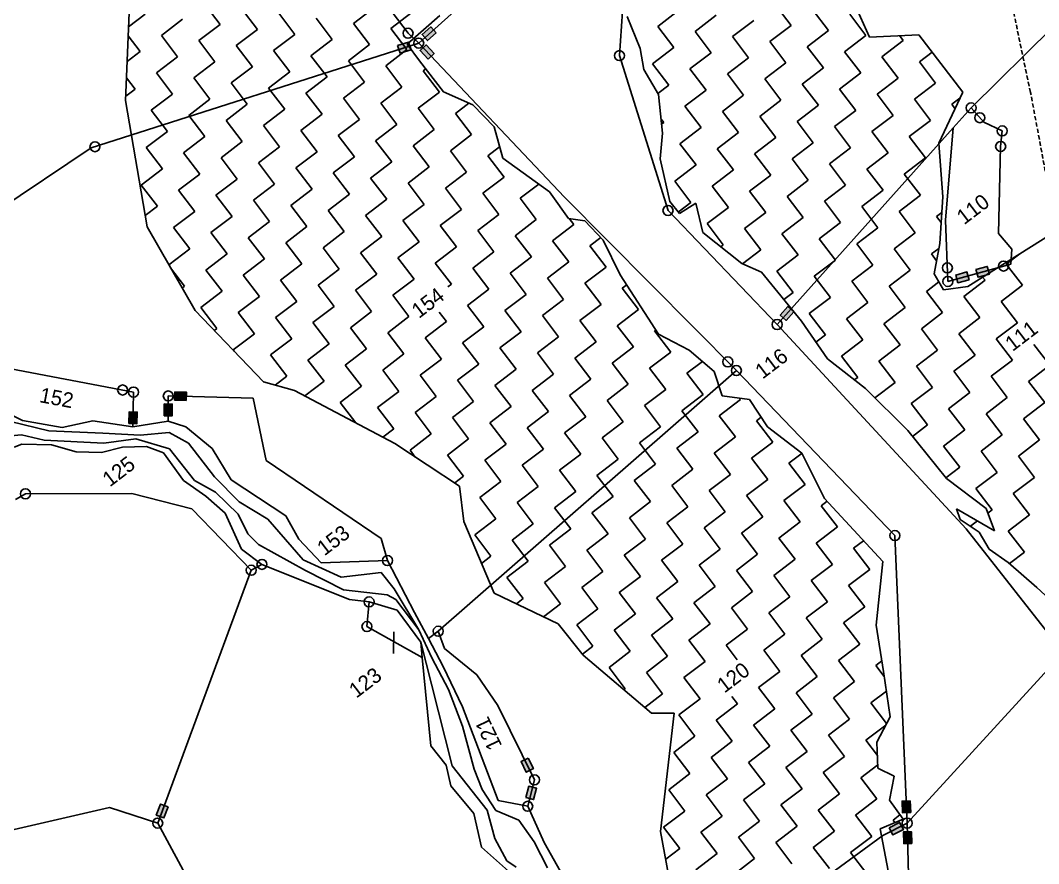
# Model space of a CAD drawing. Header units: metres. Extents: x 306750 to 310181, y 1935577 to 1940721.
# Drawn here: x 307892 to 309074, y 1936328 to 1937307 of the extents above; entities that cross this region are included whole.
import ezdxf

# ---------------------------------------------------------------- set-up
doc = ezdxf.new("R2010")
doc.units = ezdxf.units.M
doc.linetypes.add('DASHED', pattern=[0.75, 0.5, -0.25])
for name, color, linetype in [('LINE_FOOTPATH', 1, 'DASHED'), ('LINE_WATER', 4, 'Continuous'), ('POLY_HATCH', 12, 'Continuous'), ('POLY_PARCEL', 6, 'Continuous'), ('POLY_WATER', 4, 'Continuous'), ('TEXT_PARCEL', 7, 'Continuous'), ('V_BOUND_LINE', 7, 'Continuous')]:
    doc.layers.add(name, color=color, linetype=linetype)
doc.styles.add('TEXT_MAP', font='')
doc.styles.get('TEXT_MAP').set_extended_font_data('Kruti Dev 050')
doc.dimstyles.get("Standard").update_dxf_attribs({"dimtxt": 0.18, "dimasz": 0.18, "dimexe": 0.18, "dimexo": 0.0625, "dimgap": 0.09, "dimtad": 0, "dimtih": 1, "dimtoh": 1, "dimdec": 4, "dimzin": 0, "dimdsep": 46, "dimtxsty": 'Standard', "dimcen": 0.09, "dimadec": 0, "dimazin": 0, "dimtfac": 1, "dimtdec": 4, "dimtofl": 0, "dimtmove": 0, "dimatfit": 3, "dimfxl": 1, "dimtolj": 1, "dimtzin": 0, "dimarcsym": 0})

msp = doc.modelspace()

# ---------------------------------------------------------------- hatches: boundary and pattern name
for points in [[(308358, 1937290.3), (308364.3, 1937283.3), (308374.4, 1937292.3), (308368.1, 1937299.3)], [(308345.3, 1937272.7), (308342.4, 1937281.7), (308329.5, 1937277.5), (308332.4, 1937268.6)], [(308362.6, 1937278.3), (308355.8, 1937271.9), (308365.1, 1937262), (308371.9, 1937268.5)], [(308977.7, 1937011.2), (308980.2, 1937002.2), (308993.3, 1937005.8), (308990.8, 1937014.8)], [(309016.8, 1937012.3), (309014.3, 1937021.3), (309001.2, 1937017.7), (309003.7, 1937008.7)], [(308773.9, 1936964.7), (308780.9, 1936958.5), (308789.9, 1936968.6), (308782.9, 1936974.9)], [(308070.9, 1936875.4), (308070.7, 1936866.1), (308084.2, 1936865.7), (308084.5, 1936875.1)], [(308068, 1936861.5), (308058.6, 1936861.6), (308058.6, 1936848), (308068, 1936848)], [(308027.2, 1936852.2), (308017.8, 1936852.4), (308017.5, 1936838.8), (308026.9, 1936838.7)], [(308478.9, 1936434.2), (308487.3, 1936438.3), (308481.3, 1936450.5), (308472.9, 1936446.4)], [(308490.9, 1936415.5), (308481.8, 1936417.9), (308478.4, 1936404.7), (308487.5, 1936402.4)], [(308916.1, 1936387), (308925.4, 1936387.4), (308924.9, 1936401), (308915.5, 1936400.6)], [(308049.4, 1936384.3), (308058.3, 1936381.1), (308063, 1936393.8), (308054.2, 1936397.1)], [(308916.9, 1936367.6), (308912.6, 1936375.9), (308900.5, 1936369.7), (308904.8, 1936361.4)], [(308926.3, 1936365.1), (308916.9, 1936364.8), (308917.3, 1936351.2), (308926.7, 1936351.5)]]:
    msp.add_hatch(color=256).paths.add_polyline_path(points)

# ---------------------------------------------------------------- linework, layer by layer
for points in [[(308374.4, 1937292.3), (308364.3, 1937283.3), (308358, 1937290.3), (308368.1, 1937299.3)], [(308329.5, 1937277.5), (308342.4, 1937281.7), (308345.3, 1937272.7), (308332.4, 1937268.6)], [(308365.1, 1937262), (308355.8, 1937271.9), (308362.6, 1937278.3), (308371.9, 1937268.5)], [(308993.3, 1937005.8), (308980.2, 1937002.2), (308977.7, 1937011.2), (308990.8, 1937014.8)], [(309001.2, 1937017.7), (309014.3, 1937021.3), (309016.8, 1937012.3), (309003.7, 1937008.7)], [(308789.9, 1936968.6), (308780.9, 1936958.5), (308773.9, 1936964.7), (308782.9, 1936974.9)], [(308084.2, 1936865.7), (308070.7, 1936866.1), (308070.9, 1936875.4), (308084.5, 1936875.1)], [(308058.6, 1936848), (308058.6, 1936861.6), (308068, 1936861.5), (308068, 1936848)], [(308017.5, 1936838.8), (308017.8, 1936852.4), (308027.2, 1936852.2), (308026.9, 1936838.7)], [(308481.3, 1936450.5), (308487.3, 1936438.3), (308478.9, 1936434.2), (308472.9, 1936446.4)], [(308478.4, 1936404.7), (308481.8, 1936417.9), (308490.9, 1936415.5), (308487.5, 1936402.4)], [(308924.9, 1936401), (308925.4, 1936387.4), (308916.1, 1936387), (308915.5, 1936400.6)], [(308063, 1936393.8), (308058.3, 1936381.1), (308049.4, 1936384.3), (308054.2, 1936397.1)], [(308900.5, 1936369.7), (308912.6, 1936375.9), (308916.9, 1936367.6), (308904.8, 1936361.4)], [(308917.3, 1936351.2), (308916.9, 1936364.8), (308926.3, 1936365.1), (308926.7, 1936351.5)]]:
    msp.add_lwpolyline(points, close=True)
for centre in [(308341.7, 1937291.9), (308354.1, 1937280.5), (308587.2, 1937265.9), (308995.6, 1937205.2), (309005.6, 1937193.9), (309031.7, 1937178.5), (307978.2, 1937160.2), (309029.9, 1937160.5), (308643.6, 1937086.2), (309033.3, 1937021.7), (308968, 1937019.5), (308968.6, 1937003.8), (308770.4, 1936953.8), (308713.1, 1936910.4), (308723, 1936900.4), (308010.3, 1936877.8), (308022.9, 1936875.4), (308063.3, 1936870.9), (307897.4, 1936757.3), (308907.1, 1936708.8), (308317.9, 1936679.8), (308159.6, 1936668.6), (308172.1, 1936675.4), (308296.5, 1936631.8), (308294, 1936603.2), (308376.8, 1936597.8), (308488.5, 1936425.3), (308480.7, 1936394.6), (308051, 1936375.1), (308921.3, 1936375.1)]:
    msp.add_circle(centre, 5.81)
at = {"layer": 'LINE_FOOTPATH', "ltscale": 10}
for p, q in [((309064.6, 1937223.2), (309023.7, 1937417.2)), ((309105.3, 1937006.6), (309064.6, 1937223.2))]:
    msp.add_line(p, q, dxfattribs=at)
at = {"layer": 'LINE_WATER'}
for p, q in [((307924.7, 1936830.6), (307880, 1936841.3)), ((307790, 1936816.4), (307893, 1936825.9)), ((307893, 1936825.9), (307919.1, 1936819.5)), ((307987.2, 1936827.6), (307924.7, 1936830.6)), ((308030.5, 1936825.3), (307987.2, 1936827.6)), ((308064.5, 1936828.6), (308030.5, 1936825.3)), ((308086.6, 1936816), (308064.5, 1936828.6)), ((307919.1, 1936819.5), (307988.4, 1936816.1)), ((307988.4, 1936816.1), (308025.5, 1936821)), ((308025.5, 1936821), (308064.8, 1936809.7)), ((308116.9, 1936777), (308086.6, 1936816)), ((308064.8, 1936809.7), (308093.6, 1936772.9)), ((308093.6, 1936772.9), (308118, 1936759.2)), ((308145.8, 1936748), (308116.9, 1936777)), ((308118, 1936759.2), (308144.5, 1936733.8)), ((308179.1, 1936727.8), (308145.8, 1936748)), ((308144.5, 1936733.8), (308155.8, 1936710.7)), ((308219.9, 1936680.5), (308179.1, 1936727.8)), ((308155.8, 1936710.7), (308168.2, 1936698.6)), ((308168.2, 1936698.6), (308222.8, 1936668.3)), ((308264, 1936660.7), (308219.9, 1936680.5)), ((308222.8, 1936668.3), (308266.6, 1936645.9)), ((308310.6, 1936665.8), (308264, 1936660.7)), ((308325.7, 1936647), (308310.6, 1936665.8)), ((308266.6, 1936645.9), (308317.5, 1936639.9)), ((308317.5, 1936639.9), (308327.6, 1936634.5)), ((308354.2, 1936599.6), (308325.7, 1936647)), ((308327.6, 1936634.5), (308354.2, 1936599.6)), ((308354.2, 1936599.6), (308369.4, 1936566.9)), ((308368.9, 1936536.5), (308356.6, 1936585.1)), ((308369.4, 1936566.9), (308388.8, 1936530.3)), ((308393.1, 1936441.5), (308368.9, 1936536.5)), ((308388.8, 1936530.3), (308405, 1936487.6)), ((308405, 1936487.6), (308418.6, 1936437.8)), ((308433.8, 1936390.1), (308393.1, 1936441.5)), ((308418.6, 1936437.8), (308427.9, 1936414)), ((308427.9, 1936414), (308443.8, 1936389.7)), ((308442.5, 1936357.2), (308433.8, 1936390.1)), ((308443.8, 1936389.7), (308470.3, 1936378.5)), ((308470.3, 1936378.5), (308488.1, 1936353.3)), ((308456.5, 1936331.1), (308442.5, 1936357.2)), ((308488.1, 1936353.3), (308503.7, 1936323.2)), ((308467.2, 1936324.1), (308456.5, 1936331.1))]:
    msp.add_line(p, q, dxfattribs=at)
at = {"layer": 'POLY_HATCH'}
for p, q in [((308877.4, 1937287.5), (308846.5, 1937357.9)), ((308019.3, 1937354.9), (308013.8, 1937214)), ((308340.6, 1937279.4), (308378.5, 1937312.6)), ((308596.1, 1937311.2), (308611.3, 1937274.1)), ((308934.7, 1937290.2), (308877.4, 1937287.5)), ((308985.8, 1937223.7), (308934.7, 1937290.2)), ((308354.9, 1937259.9), (308340.6, 1937279.4)), ((308611.3, 1937274.1), (308615.7, 1937250)), ((308382.8, 1937223.9), (308354.9, 1937259.9)), ((308615.7, 1937250), (308632.5, 1937220.9)), ((308416.9, 1937208.9), (308382.8, 1937223.9)), ((308632.5, 1937220.9), (308637.3, 1937175.9)), ((308958.1, 1937164.5), (308985.8, 1937223.7)), ((308013.8, 1937214), (308038.7, 1937067.3)), ((308441.9, 1937183.1), (308416.9, 1937208.9)), ((308451.7, 1937146.8), (308441.9, 1937183.1)), ((308637.3, 1937175.9), (308634.4, 1937146.3)), ((308962.7, 1937102), (308958.1, 1937164.5)), ((308506, 1937107.7), (308451.7, 1937146.8)), ((308634.4, 1937146.3), (308645.7, 1937096.6)), ((308528.1, 1937076.9), (308506, 1937107.7)), ((308959.2, 1937047.8), (308962.7, 1937102)), ((308645.7, 1937096.6), (308656.9, 1937082.5)), ((308656.9, 1937082.5), (308676.1, 1937094.7)), ((308676.1, 1937094.7), (308684.1, 1937060.8)), ((308546.9, 1937074.3), (308528.1, 1937076.9)), ((308568.5, 1937051.7), (308546.9, 1937074.3)), ((308038.7, 1937067.3), (308094.5, 1936970)), ((309092.9, 1937061.5), (308991.8, 1936998)), ((308588.2, 1937011.3), (308568.5, 1937051.7)), ((308684.1, 1937060.8), (308729.5, 1937024.6)), ((308952.7, 1937012.6), (308959.2, 1937047.8)), ((308729.5, 1937024.6), (308752.2, 1937014.4)), ((308752.2, 1937014.4), (308798.7, 1936957.8)), ((308632.4, 1936942.5), (308588.2, 1937011.3)), ((308963.4, 1936994.2), (308952.7, 1937012.6)), ((308991.8, 1936998), (308963.4, 1936994.2)), ((308094.5, 1936970), (308174, 1936887.1)), ((308798.7, 1936957.8), (308828.8, 1936913.8)), ((308668.2, 1936924), (308632.4, 1936942.5)), ((308697.1, 1936899.3), (308668.2, 1936924)), ((308828.8, 1936913.8), (308872.8, 1936879.4)), ((308706.5, 1936871.2), (308697.1, 1936899.3)), ((308174, 1936887.1), (308209.9, 1936877.3)), ((308209.9, 1936877.3), (308326.3, 1936815.7)), ((308872.8, 1936879.4), (308922, 1936830.7)), ((308738.2, 1936866.9), (308706.5, 1936871.2)), ((308759, 1936835.1), (308738.2, 1936866.9)), ((308799.2, 1936804.6), (308759, 1936835.1)), ((308922, 1936830.7), (308967, 1936774.9)), ((308326.3, 1936815.7), (308401.6, 1936766.2)), ((308825.4, 1936751.8), (308799.2, 1936804.6)), ((308401.6, 1936766.2), (308406.4, 1936725)), ((308967, 1936774.9), (309013.1, 1936740.2)), ((308893.1, 1936678.7), (308825.4, 1936751.8)), ((309022.7, 1936714.3), (308978.6, 1936739.9)), ((308978.6, 1936739.9), (308982.9, 1936727.3)), ((309013.1, 1936740.2), (309022.7, 1936714.3)), ((308406.4, 1936725), (308441.7, 1936642.1)), ((308982.9, 1936727.3), (309005, 1936712.8)), ((309005, 1936712.8), (309016.6, 1936693.2)), ((309016.6, 1936693.2), (309038.6, 1936677.7)), ((308885.3, 1936604.8), (308893.1, 1936678.7)), ((309038.6, 1936677.7), (309071.8, 1936648.6)), ((309071.8, 1936648.6), (309113.6, 1936610.1)), ((308441.7, 1936642.1), (308516.2, 1936606.3)), ((308516.2, 1936606.3), (308545.2, 1936570.1)), ((308893.9, 1936551.1), (308885.3, 1936604.8)), ((308545.2, 1936570.1), (308624.6, 1936502.5)), ((308901.5, 1936498.6), (308893.9, 1936551.1)), ((308624.6, 1936502.5), (308650.9, 1936502.8)), ((308650.9, 1936502.8), (308635, 1936365.5)), ((308886, 1936469), (308901.5, 1936498.6)), ((308887.3, 1936438.7), (308886, 1936469)), ((308906.4, 1936429.6), (308887.3, 1936438.7)), ((308900.9, 1936401.9), (308906.4, 1936429.6)), ((308916.5, 1936379.5), (308900.9, 1936401.9)), ((308889.8, 1936368.4), (308916.5, 1936379.5)), ((308635, 1936365.5), (308656, 1936249.9)), ((308900.7, 1936311.6), (308889.8, 1936368.4))]:
    msp.add_line(p, q, dxfattribs=at)
at = {"layer": 'POLY_HATCH', "linetype": 'Continuous', "ltscale": 10}
for p, q in [((308123.4, 1937302.2), (308104.6, 1937326.9)), ((308278.3, 1937303.4), (308303, 1937322.2)), ((308786.5, 1937301), (308767.7, 1937325.6)), ((308017.1, 1937299.2), (308036.6, 1937314)), ((308166.8, 1937296.4), (308148.1, 1937321)), ((308210.3, 1937290.5), (308191.5, 1937315.1)), ((308321.8, 1937297.5), (308346.4, 1937316.3)), ((308631.6, 1937299.8), (308656.2, 1937318.6)), ((308675, 1937293.9), (308699.7, 1937312.7)), ((308829.9, 1937295.1), (308811.2, 1937319.7)), ((308873.4, 1937289.2), (308854.6, 1937313.9)), ((308055.3, 1937289.3), (308080, 1937308.1)), ((308098.8, 1937283.5), (308123.4, 1937302.2)), ((308253.7, 1937284.6), (308234.9, 1937309.3)), ((308297.1, 1937278.7), (308278.3, 1937303.4)), ((308650.4, 1937275.2), (308631.6, 1937299.8)), ((308718.4, 1937288.1), (308743.1, 1937306.8)), ((308761.9, 1937282.2), (308786.5, 1937301)), ((308030.7, 1937270.6), (308016.7, 1937288.9)), ((308074.1, 1937264.7), (308055.3, 1937289.3)), ((308142.2, 1937277.6), (308166.8, 1937296.4)), ((308185.6, 1937271.7), (308210.3, 1937290.5)), ((308340.5, 1937272.9), (308321.8, 1937297.5)), ((308693.8, 1937269.3), (308675, 1937293.9)), ((308737.2, 1937263.4), (308718.4, 1937288.1)), ((308805.3, 1937276.3), (308829.9, 1937295.1)), ((308848.7, 1937270.4), (308873.4, 1937289.2)), ((308916.8, 1937283.3), (308912.4, 1937289.1)), ((308117.5, 1937258.8), (308098.8, 1937283.5)), ((308161, 1937252.9), (308142.2, 1937277.6)), ((308229, 1937265.8), (308253.7, 1937284.6)), ((308272.5, 1937260), (308297.1, 1937278.7)), ((308625.7, 1937256.4), (308650.4, 1937275.2)), ((308780.6, 1937257.5), (308761.9, 1937282.2)), ((308824.1, 1937251.7), (308805.3, 1937276.3)), ((308892.1, 1937264.6), (308916.8, 1937283.3)), ((308015.5, 1937259), (308030.7, 1937270.6)), ((308049.5, 1937245.9), (308074.1, 1937264.7)), ((308204.4, 1937247.1), (308185.6, 1937271.7)), ((308247.8, 1937241.2), (308229, 1937265.8)), ((308315.9, 1937254.1), (308340.5, 1937272.9)), ((308669.1, 1937250.5), (308693.8, 1937269.3)), ((308712.6, 1937244.6), (308737.2, 1937263.4)), ((308867.5, 1937245.8), (308848.7, 1937270.4)), ((308910.9, 1937239.9), (308892.1, 1937264.6)), ((308935.5, 1937258.7), (308950.3, 1937269.9)), ((308092.9, 1937240), (308117.5, 1937258.8)), ((308136.3, 1937234.2), (308161, 1937252.9)), ((308291.2, 1937235.3), (308272.5, 1937260)), ((308334.7, 1937229.4), (308315.9, 1937254.1)), ((308644.5, 1937231.7), (308625.7, 1937256.4)), ((308756, 1937238.8), (308780.6, 1937257.5)), ((308799.4, 1937232.9), (308824.1, 1937251.7)), ((308954.3, 1937234.1), (308935.5, 1937258.7)), ((308024.8, 1937227.1), (308014.8, 1937240.3)), ((308068.2, 1937221.3), (308049.5, 1937245.9)), ((308111.7, 1937215.4), (308092.9, 1937240)), ((308179.7, 1937228.3), (308204.4, 1937247.1)), ((308223.2, 1937222.4), (308247.8, 1937241.2)), ((308359.3, 1937248.2), (308362.3, 1937250.5)), ((308378.1, 1937223.6), (308359.3, 1937248.2)), ((308687.9, 1937225.9), (308669.1, 1937250.5)), ((308731.3, 1937220), (308712.6, 1937244.6)), ((308842.8, 1937227), (308867.5, 1937245.8)), ((308886.3, 1937221.2), (308910.9, 1937239.9)), ((308014, 1937218.9), (308024.8, 1937227.1)), ((308155.1, 1937209.5), (308136.3, 1937234.2)), ((308198.5, 1937203.6), (308179.7, 1937228.3)), ((308266.6, 1937216.5), (308291.2, 1937235.3)), ((308310, 1937210.7), (308334.7, 1937229.4)), ((308631.8, 1937222.1), (308644.5, 1937231.7)), ((308774.8, 1937214.1), (308756, 1937238.8)), ((308818.2, 1937208.3), (308799.4, 1937232.9)), ((308929.7, 1937215.3), (308954.3, 1937234.1)), ((308043.6, 1937202.5), (308068.2, 1937221.3)), ((308087, 1937196.6), (308111.7, 1937215.4)), ((308241.9, 1937197.8), (308223.2, 1937222.4)), ((308285.4, 1937191.9), (308266.6, 1937216.5)), ((308353.4, 1937204.8), (308378.1, 1937223.6)), ((308663.3, 1937207.1), (308687.9, 1937225.9)), ((308706.7, 1937201.2), (308731.3, 1937220)), ((308861.6, 1937202.4), (308842.8, 1937227)), ((308905, 1937196.5), (308886.3, 1937221.2)), ((308948.4, 1937190.6), (308929.7, 1937215.3)), ((308973.1, 1937209.4), (308982.5, 1937216.5)), ((308130.4, 1937190.7), (308155.1, 1937209.5)), ((308173.9, 1937184.9), (308198.5, 1937203.6)), ((308328.8, 1937186), (308310, 1937210.7)), ((308372.2, 1937180.1), (308353.4, 1937204.8)), ((308396.9, 1937198.9), (308412.5, 1937210.8)), ((308682, 1937182.5), (308663.3, 1937207.1)), ((308750.1, 1937195.4), (308774.8, 1937214.1)), ((308793.5, 1937189.5), (308818.2, 1937208.3)), ((308976.8, 1937204.5), (308973.1, 1937209.4)), ((308062.4, 1937177.8), (308043.6, 1937202.5)), ((308105.8, 1937172), (308087, 1937196.6)), ((308217.3, 1937179), (308241.9, 1937197.8)), ((308260.7, 1937173.1), (308285.4, 1937191.9)), ((308415.6, 1937174.3), (308396.9, 1937198.9)), ((308638.6, 1937188.3), (308635.6, 1937192.3)), ((308725.5, 1937176.6), (308706.7, 1937201.2)), ((308768.9, 1937170.7), (308750.1, 1937195.4)), ((308837, 1937183.6), (308861.6, 1937202.4)), ((308880.4, 1937177.7), (308905, 1937196.5)), ((308018.9, 1937183.7), (308019, 1937183.7)), ((308019, 1937183.7), (308018.9, 1937183.7)), ((308149.2, 1937166.1), (308130.4, 1937190.7)), ((308192.6, 1937160.2), (308173.9, 1937184.9)), ((308304.1, 1937167.2), (308328.8, 1937186)), ((308347.6, 1937161.4), (308372.2, 1937180.1)), ((308636.2, 1937186.5), (308638.6, 1937188.3)), ((308657.4, 1937163.7), (308682, 1937182.5)), ((308812.3, 1937164.8), (308793.5, 1937189.5)), ((308855.7, 1937159), (308837, 1937183.6)), ((308923.8, 1937171.9), (308948.4, 1937190.6)), ((308037.7, 1937159.1), (308062.4, 1937177.8)), ((308081.1, 1937153.2), (308105.8, 1937172)), ((308236.1, 1937154.3), (308217.3, 1937179)), ((308279.5, 1937148.5), (308260.7, 1937173.1)), ((308391, 1937155.5), (308415.6, 1937174.3)), ((308700.8, 1937157.8), (308725.5, 1937176.6)), ((308744.2, 1937151.9), (308768.9, 1937170.7)), ((308899.2, 1937153.1), (308880.4, 1937177.7)), ((308942.6, 1937147.2), (308923.8, 1937171.9)), ((308056.5, 1937134.4), (308037.7, 1937159.1)), ((308124.6, 1937147.3), (308149.2, 1937166.1)), ((308168, 1937141.4), (308192.6, 1937160.2)), ((308322.9, 1937142.6), (308304.1, 1937167.2)), ((308366.3, 1937136.7), (308347.6, 1937161.4)), ((308434.4, 1937149.6), (308448.1, 1937160.1)), ((308676.2, 1937139), (308657.4, 1937163.7)), ((308719.6, 1937133.2), (308700.8, 1937157.8)), ((308787.7, 1937146.1), (308812.3, 1937164.8)), ((308831.1, 1937140.2), (308855.7, 1937159)), ((308099.9, 1937128.5), (308081.1, 1937153.2)), ((308143.3, 1937122.7), (308124.6, 1937147.3)), ((308211.4, 1937135.6), (308236.1, 1937154.3)), ((308254.8, 1937129.7), (308279.5, 1937148.5)), ((308409.8, 1937130.8), (308391, 1937155.5)), ((308453.2, 1937125), (308434.4, 1937149.6)), ((308763, 1937127.3), (308744.2, 1937151.9)), ((308806.4, 1937121.4), (308787.7, 1937146.1)), ((308874.5, 1937134.3), (308899.2, 1937153.1)), ((308917.9, 1937128.4), (308942.6, 1937147.2)), ((308031.9, 1937115.6), (308056.5, 1937134.4)), ((308186.8, 1937116.8), (308168, 1937141.4)), ((308230.2, 1937110.9), (308211.4, 1937135.6)), ((308298.3, 1937123.8), (308322.9, 1937142.6)), ((308341.7, 1937117.9), (308366.3, 1937136.7)), ((308651.5, 1937120.3), (308676.2, 1937139)), ((308694.9, 1937114.4), (308719.6, 1937133.2)), ((308849.9, 1937115.5), (308831.1, 1937140.2)), ((308893.3, 1937109.7), (308874.5, 1937134.3)), ((308075.3, 1937109.8), (308099.9, 1937128.5)), ((308118.7, 1937103.9), (308143.3, 1937122.7)), ((308273.6, 1937105), (308254.8, 1937129.7)), ((308317, 1937099.2), (308298.3, 1937123.8)), ((308385.1, 1937112.1), (308409.8, 1937130.8)), ((308428.5, 1937106.2), (308453.2, 1937125)), ((308738.4, 1937108.5), (308763, 1937127.3)), ((308781.8, 1937102.6), (308806.4, 1937121.4)), ((308936.7, 1937103.8), (308917.9, 1937128.4)), ((308050.6, 1937091), (308031.9, 1937115.6)), ((308094, 1937085.1), (308075.3, 1937109.8)), ((308162.1, 1937098), (308186.8, 1937116.8)), ((308205.5, 1937092.1), (308230.2, 1937110.9)), ((308360.5, 1937093.3), (308341.7, 1937117.9)), ((308403.9, 1937087.4), (308385.1, 1937112.1)), ((308472, 1937100.3), (308493.5, 1937116.7)), ((308670.3, 1937095.6), (308651.5, 1937120.3)), ((308713.7, 1937089.7), (308694.9, 1937114.4)), ((308825.2, 1937096.8), (308849.9, 1937115.5)), ((308868.6, 1937090.9), (308893.3, 1937109.7)), ((308137.5, 1937079.2), (308118.7, 1937103.9)), ((308180.9, 1937073.4), (308162.1, 1937098)), ((308249, 1937086.3), (308273.6, 1937105)), ((308292.4, 1937080.4), (308317, 1937099.2)), ((308447.3, 1937081.6), (308428.5, 1937106.2)), ((308490.7, 1937075.7), (308472, 1937100.3)), ((308757.1, 1937083.9), (308738.4, 1937108.5)), ((308800.6, 1937078), (308781.8, 1937102.6)), ((308912.1, 1937085), (308936.7, 1937103.8)), ((308036.5, 1937080.2), (308050.6, 1937091)), ((308224.3, 1937067.5), (308205.5, 1937092.1)), ((308267.7, 1937061.6), (308249, 1937086.3)), ((308335.8, 1937074.5), (308360.5, 1937093.3)), ((308379.2, 1937068.7), (308403.9, 1937087.4)), ((308515.4, 1937094.5), (308515.5, 1937094.5)), ((308518, 1937091), (308515.4, 1937094.5)), ((308655.5, 1937084.3), (308670.3, 1937095.6)), ((308689.1, 1937071), (308713.7, 1937089.7)), ((308844, 1937072.1), (308825.2, 1937096.8)), ((308887.4, 1937066.2), (308868.6, 1937090.9)), ((308069.4, 1937066.3), (308094, 1937085.1)), ((308112.8, 1937060.5), (308137.5, 1937079.2)), ((308156.2, 1937054.6), (308180.9, 1937073.4)), ((308311.2, 1937055.8), (308292.4, 1937080.4)), ((308354.6, 1937049.9), (308335.8, 1937074.5)), ((308422.7, 1937062.8), (308447.3, 1937081.6)), ((308466.1, 1937056.9), (308490.7, 1937075.7)), ((308534.1, 1937069.8), (308528.9, 1937076.8)), ((308732.5, 1937065.1), (308757.1, 1937083.9)), ((308775.9, 1937059.2), (308800.6, 1937078)), ((308930.8, 1937060.4), (308912.1, 1937085)), ((308955.5, 1937079.1), (308961.5, 1937083.7)), ((308960.8, 1937072.2), (308955.5, 1937079.1)), ((308088.2, 1937041.7), (308069.4, 1937066.3)), ((308199.7, 1937048.7), (308224.3, 1937067.5)), ((308243.1, 1937042.9), (308267.7, 1937061.6)), ((308398, 1937044), (308379.2, 1937068.7)), ((308441.4, 1937038.1), (308422.7, 1937062.8)), ((308509.5, 1937051), (308534.1, 1937069.8)), ((308707.8, 1937046.3), (308689.1, 1937071)), ((308751.3, 1937040.4), (308732.5, 1937065.1)), ((308819.3, 1937053.3), (308844, 1937072.1)), ((308862.8, 1937047.5), (308887.4, 1937066.2)), ((308131.6, 1937035.8), (308112.8, 1937060.5)), ((308175, 1937029.9), (308156.2, 1937054.6)), ((308286.5, 1937037), (308311.2, 1937055.8)), ((308329.9, 1937031.1), (308354.6, 1937049.9)), ((308484.9, 1937032.3), (308466.1, 1937056.9)), ((308528.3, 1937026.4), (308509.5, 1937051)), ((308552.9, 1937045.2), (308565.6, 1937054.8)), ((308794.7, 1937034.6), (308775.9, 1937059.2)), ((308838.1, 1937028.7), (308819.3, 1937053.3)), ((308906.2, 1937041.6), (308930.8, 1937060.4)), ((308064, 1937023.2), (308088.2, 1937041.7)), ((308218.4, 1937024.1), (308199.7, 1937048.7)), ((308261.9, 1937018.2), (308243.1, 1937042.9)), ((308373.4, 1937025.2), (308398, 1937044)), ((308416.8, 1937019.4), (308441.4, 1937038.1)), ((308571.7, 1937020.5), (308552.9, 1937045.2)), ((308705, 1937044.1), (308707.8, 1937046.3)), ((308730.1, 1937024.3), (308751.3, 1937040.4)), ((308881.5, 1937022.8), (308862.8, 1937047.5)), ((308925, 1937016.9), (308906.2, 1937041.6)), ((308949.6, 1937035.7), (308958.2, 1937042.2)), ((308106.9, 1937017), (308131.6, 1937035.8)), ((308150.4, 1937011.2), (308175, 1937029.9)), ((308305.3, 1937012.3), (308286.5, 1937037)), ((308348.7, 1937006.5), (308329.9, 1937031.1)), ((308460.2, 1937013.5), (308484.9, 1937032.3)), ((308503.6, 1937007.6), (308528.3, 1937026.4)), ((308770, 1937015.8), (308794.7, 1937034.6)), ((308813.5, 1937009.9), (308838.1, 1937028.7)), ((308955.5, 1937027.9), (308949.6, 1937035.7)), ((309036.4, 1937024), (309052.1, 1937035.9)), ((308082.3, 1936998.3), (308066, 1937019.7)), ((308125.7, 1936992.4), (308106.9, 1937017)), ((308193.8, 1937005.3), (308218.4, 1937024.1)), ((308237.2, 1936999.4), (308261.9, 1937018.2)), ((308392.1, 1937000.6), (308373.4, 1937025.2)), ((308435.6, 1936994.7), (308416.8, 1937019.4)), ((308547, 1937001.7), (308571.7, 1937020.5)), ((308788.8, 1936991.1), (308770, 1937015.8)), ((308856.9, 1937004), (308881.5, 1937022.8)), ((308900.3, 1936998.2), (308925, 1937016.9)), ((309055.2, 1936999.3), (309036.4, 1937024)), ((308169.1, 1936986.5), (308150.4, 1937011.2)), ((308212.6, 1936980.7), (308193.8, 1937005.3)), ((308280.6, 1936993.6), (308305.3, 1937012.3)), ((308324.1, 1936987.7), (308348.7, 1937006.5)), ((308479, 1936988.8), (308460.2, 1937013.5)), ((308522.4, 1936983), (308503.6, 1937007.6)), ((308832.2, 1936985.3), (308813.5, 1937009.9)), ((308875.7, 1936979.4), (308856.9, 1937004)), ((308943.7, 1936992.3), (308958.1, 1937003.3)), ((308987.2, 1936986.4), (309011.8, 1937005.2)), ((309011.8, 1937005.2), (309009, 1937008.8)), ((308079.5, 1936996.1), (308082.3, 1936998.3)), ((308101.1, 1936973.6), (308125.7, 1936992.4)), ((308256, 1936974.8), (308237.2, 1936999.4)), ((308299.4, 1936968.9), (308280.6, 1936993.6)), ((308388.1, 1936997.5), (308392.1, 1937000.6)), ((308410.9, 1936975.9), (308435.6, 1936994.7)), ((308565.8, 1936977.1), (308547, 1937001.7)), ((308590.5, 1936995.9), (308595.6, 1936999.8)), ((308609.2, 1936971.2), (308590.5, 1936995.9)), ((308778, 1936982.9), (308788.8, 1936991.1)), ((308919.1, 1936973.5), (308900.3, 1936998.2)), ((308962.5, 1936967.6), (308943.7, 1936992.3)), ((309030.6, 1936980.5), (309055.2, 1936999.3)), ((308144.5, 1936967.8), (308169.1, 1936986.5)), ((308187.9, 1936961.9), (308212.6, 1936980.7)), ((308342.8, 1936963), (308324.1, 1936987.7)), ((308454.3, 1936970.1), (308479, 1936988.8)), ((308497.8, 1936964.2), (308522.4, 1936983)), ((308807.6, 1936966.5), (308832.2, 1936985.3)), ((308851, 1936960.6), (308875.7, 1936979.4)), ((309005.9, 1936961.8), (308987.2, 1936986.4)), ((309049.3, 1936955.9), (309030.6, 1936980.5)), ((308119.8, 1936949), (308101.1, 1936973.6)), ((308163.3, 1936943.1), (308144.5, 1936967.8)), ((308231.3, 1936956), (308256, 1936974.8)), ((308274.8, 1936950.1), (308299.4, 1936968.9)), ((308386.3, 1936957.2), (308378, 1936968.1)), ((308429.7, 1936951.3), (308410.9, 1936975.9)), ((308473.1, 1936945.4), (308454.3, 1936970.1)), ((308541.2, 1936958.3), (308565.8, 1936977.1)), ((308584.6, 1936952.4), (308609.2, 1936971.2)), ((308894.4, 1936954.7), (308919.1, 1936973.5)), ((308937.9, 1936948.9), (308962.5, 1936967.6)), ((308206.7, 1936937.2), (308187.9, 1936961.9)), ((308250.1, 1936931.4), (308231.3, 1936956)), ((308318.2, 1936944.3), (308342.8, 1936963)), ((308361.6, 1936938.4), (308386.3, 1936957.2)), ((308516.5, 1936939.5), (308497.8, 1936964.2)), ((308560, 1936933.7), (308541.2, 1936958.3)), ((308826.4, 1936941.8), (308807.6, 1936966.5)), ((308869.8, 1936936), (308851, 1936960.6)), ((308981.3, 1936943), (309005.9, 1936961.8)), ((309024.7, 1936937.1), (309049.3, 1936955.9)), ((308116.8, 1936946.7), (308119.8, 1936949)), ((308293.5, 1936925.5), (308274.8, 1936950.1)), ((308337, 1936919.6), (308318.2, 1936944.3)), ((308405, 1936932.5), (308429.7, 1936951.3)), ((308448.5, 1936926.6), (308473.1, 1936945.4)), ((308603.4, 1936927.8), (308584.6, 1936952.4)), ((308628, 1936946.6), (308629.2, 1936947.5)), ((308646.8, 1936921.9), (308628, 1936946.6)), ((308913.2, 1936930.1), (308894.4, 1936954.7)), ((308956.6, 1936924.2), (308937.9, 1936948.9)), ((308138.6, 1936924.3), (308163.3, 1936943.1)), ((308182, 1936918.5), (308206.7, 1936937.2)), ((308380.4, 1936913.7), (308361.6, 1936938.4)), ((308423.8, 1936907.9), (308405, 1936932.5)), ((308491.9, 1936920.8), (308516.5, 1936939.5)), ((308535.3, 1936914.9), (308560, 1936933.7)), ((308815.4, 1936933.5), (308826.4, 1936941.8)), ((308845.1, 1936917.2), (308869.8, 1936936)), ((309000.1, 1936918.3), (308981.3, 1936943)), ((309043.5, 1936912.5), (309024.7, 1936937.1)), ((308139.9, 1936922.7), (308138.6, 1936924.3)), ((308225.5, 1936912.6), (308250.1, 1936931.4)), ((308268.9, 1936906.7), (308293.5, 1936925.5)), ((308467.2, 1936902), (308448.5, 1936926.6)), ((308510.7, 1936896.1), (308491.9, 1936920.8)), ((308578.7, 1936909), (308603.4, 1936927.8)), ((308622.1, 1936903.1), (308646.8, 1936921.9)), ((308888.6, 1936911.3), (308913.2, 1936930.1)), ((308932, 1936905.4), (308956.6, 1936924.2)), ((309086.9, 1936906.6), (309068.5, 1936930.7)), ((308200.8, 1936893.8), (308182, 1936918.5)), ((308244.2, 1936887.9), (308225.5, 1936912.6)), ((308312.3, 1936900.8), (308337, 1936919.6)), ((308355.7, 1936895), (308380.4, 1936913.7)), ((308399.2, 1936889.1), (308423.8, 1936907.9)), ((308554.1, 1936890.2), (308535.3, 1936914.9)), ((308597.5, 1936884.4), (308578.7, 1936909)), ((308665.6, 1936897.3), (308683.5, 1936910.9)), ((308863.9, 1936892.5), (308845.1, 1936917.2)), ((308907.3, 1936886.7), (308888.6, 1936911.3)), ((308975.4, 1936899.6), (309000.1, 1936918.3)), ((309018.8, 1936893.7), (309043.5, 1936912.5)), ((308287.7, 1936882.1), (308268.9, 1936906.7)), ((308331.1, 1936876.2), (308312.3, 1936900.8)), ((308442.6, 1936883.2), (308467.2, 1936902)), ((308486, 1936877.3), (308510.7, 1936896.1)), ((308640.9, 1936878.5), (308622.1, 1936903.1)), ((308684.3, 1936872.6), (308665.6, 1936897.3)), ((308950.8, 1936880.8), (308932, 1936905.4)), ((308994.2, 1936874.9), (308975.4, 1936899.6)), ((309062.2, 1936887.8), (309086.9, 1936906.6)), ((308187.3, 1936883.5), (308200.8, 1936893.8)), ((308222, 1936871), (308244.2, 1936887.9)), ((308374.5, 1936870.3), (308355.7, 1936895)), ((308417.9, 1936864.4), (308399.2, 1936889.1)), ((308529.4, 1936871.5), (308554.1, 1936890.2)), ((308572.9, 1936865.6), (308597.5, 1936884.4)), ((308859.9, 1936889.5), (308863.9, 1936892.5)), ((308883.7, 1936868.7), (308907.3, 1936886.7)), ((309037.6, 1936869), (309018.8, 1936893.7)), ((309081, 1936863.2), (309062.2, 1936887.8)), ((308263, 1936863.3), (308287.7, 1936882.1)), ((308306.4, 1936857.4), (308331.1, 1936876.2)), ((308461.4, 1936858.6), (308442.6, 1936883.2)), ((308504.8, 1936852.7), (308486, 1936877.3)), ((308616.3, 1936859.7), (308640.9, 1936878.5)), ((308659.7, 1936853.8), (308684.3, 1936872.6)), ((308926.1, 1936862), (308950.8, 1936880.8)), ((308969.5, 1936856.1), (308994.2, 1936874.9)), ((308281, 1936839.7), (308263, 1936863.3)), ((308349.9, 1936851.5), (308374.5, 1936870.3)), ((308393.3, 1936845.7), (308417.9, 1936864.4)), ((308548.2, 1936846.8), (308529.4, 1936871.5)), ((308591.6, 1936840.9), (308572.9, 1936865.6)), ((308703.1, 1936848), (308727.8, 1936866.7)), ((308727.8, 1936866.7), (308726.4, 1936868.5)), ((308944.9, 1936837.4), (308926.1, 1936862)), ((309013, 1936850.3), (309037.6, 1936869)), ((309056.4, 1936844.4), (309081, 1936863.2)), ((308325.2, 1936832.8), (308306.4, 1936857.4)), ((308368.6, 1936826.9), (308349.9, 1936851.5)), ((308436.7, 1936839.8), (308461.4, 1936858.6)), ((308480.1, 1936833.9), (308504.8, 1936852.7)), ((308635, 1936835.1), (308616.3, 1936859.7)), ((308678.5, 1936829.2), (308659.7, 1936853.8)), ((308988.3, 1936831.5), (308969.5, 1936856.1)), ((309031.7, 1936825.6), (309013, 1936850.3)), ((308412.1, 1936821), (308393.3, 1936845.7)), ((308455.5, 1936815.1), (308436.7, 1936839.8)), ((308523.6, 1936828), (308548.2, 1936846.8)), ((308567, 1936822.2), (308591.6, 1936840.9)), ((308721.9, 1936823.3), (308703.1, 1936848)), ((308746.5, 1936842.1), (308751.8, 1936846.1)), ((308765.3, 1936817.4), (308746.5, 1936842.1)), ((308927.4, 1936824), (308944.9, 1936837.4)), ((309075.1, 1936819.8), (309056.4, 1936844.4)), ((308312.5, 1936823), (308325.2, 1936832.8)), ((308344, 1936808.1), (308368.6, 1936826.9)), ((308498.9, 1936809.3), (308480.1, 1936833.9)), ((308542.3, 1936803.4), (308523.6, 1936828)), ((308610.4, 1936816.3), (308635, 1936835.1)), ((308653.8, 1936810.4), (308678.5, 1936829.2)), ((308963.7, 1936812.7), (308988.3, 1936831.5)), ((309007.1, 1936806.9), (309031.7, 1936825.6)), ((308387.4, 1936802.2), (308412.1, 1936821)), ((308430.8, 1936796.4), (308455.5, 1936815.1)), ((308585.8, 1936797.5), (308567, 1936822.2)), ((308629.2, 1936791.6), (308610.4, 1936816.3)), ((308697.2, 1936804.5), (308721.9, 1936823.3)), ((308740.7, 1936798.7), (308765.3, 1936817.4)), ((309050.5, 1936801), (309075.1, 1936819.8)), ((308350.1, 1936800), (308344, 1936808.1)), ((308406.2, 1936777.6), (308387.4, 1936802.2)), ((308474.3, 1936790.5), (308498.9, 1936809.3)), ((308517.7, 1936784.6), (308542.3, 1936803.4)), ((308672.6, 1936785.8), (308653.8, 1936810.4)), ((308716, 1936779.9), (308697.2, 1936804.5)), ((308784.1, 1936792.8), (308799.3, 1936804.4)), ((308982.4, 1936788.1), (308963.7, 1936812.7)), ((309025.9, 1936782.2), (309007.1, 1936806.9)), ((308449.6, 1936771.7), (308430.8, 1936796.4)), ((308493, 1936765.8), (308474.3, 1936790.5)), ((308561.1, 1936778.7), (308585.8, 1936797.5)), ((308604.5, 1936772.9), (308629.2, 1936791.6)), ((308759.4, 1936774), (308740.7, 1936798.7)), ((308802.9, 1936768.1), (308784.1, 1936792.8)), ((309069.3, 1936776.3), (309050.5, 1936801)), ((308536.5, 1936760), (308517.7, 1936784.6)), ((308579.9, 1936754.1), (308561.1, 1936778.7)), ((308647.9, 1936767), (308672.6, 1936785.8)), ((308691.4, 1936761.1), (308716, 1936779.9)), ((308966.2, 1936775.7), (308982.4, 1936788.1)), ((309001.2, 1936763.4), (309025.9, 1936782.2)), ((308396, 1936769.9), (308406.2, 1936777.6)), ((308425, 1936752.9), (308449.6, 1936771.7)), ((308623.3, 1936748.2), (308604.5, 1936772.9)), ((308666.7, 1936742.3), (308647.9, 1936767)), ((308734.8, 1936755.2), (308759.4, 1936774)), ((308778.2, 1936749.4), (308802.9, 1936768.1)), ((309044.6, 1936757.6), (309069.3, 1936776.3)), ((308468.4, 1936747.1), (308493, 1936765.8)), ((308511.8, 1936741.2), (308536.5, 1936760)), ((308555.2, 1936735.3), (308579.9, 1936754.1)), ((308710.1, 1936736.5), (308691.4, 1936761.1)), ((308753.6, 1936730.6), (308734.8, 1936755.2)), ((309020, 1936738.8), (309001.2, 1936763.4)), ((309063.4, 1936732.9), (309044.6, 1936757.6)), ((308443.7, 1936728.3), (308425, 1936752.9)), ((308487.2, 1936722.4), (308468.4, 1936747.1)), ((308598.7, 1936729.4), (308623.3, 1936748.2)), ((308642.1, 1936723.6), (308666.7, 1936742.3)), ((308797, 1936724.7), (308778.2, 1936749.4)), ((308821.6, 1936743.5), (308828.3, 1936748.6)), ((308840.4, 1936718.9), (308821.6, 1936743.5)), ((308530.6, 1936716.5), (308511.8, 1936741.2)), ((308574, 1936710.7), (308555.2, 1936735.3)), ((308685.5, 1936717.7), (308710.1, 1936736.5)), ((308728.9, 1936711.8), (308753.6, 1936730.6)), ((309015, 1936735), (309020, 1936738.8)), ((309038.8, 1936714.1), (309063.4, 1936732.9)), ((308419.1, 1936709.5), (308443.7, 1936728.3)), ((308462.5, 1936703.6), (308487.2, 1936722.4)), ((308617.4, 1936704.8), (308598.7, 1936729.4)), ((308660.8, 1936698.9), (308642.1, 1936723.6)), ((308772.3, 1936706), (308797, 1936724.7)), ((308815.8, 1936700.1), (308840.4, 1936718.9)), ((308995.3, 1936720), (309002.9, 1936725.8)), ((308996.6, 1936718.4), (308995.3, 1936720)), ((308437.9, 1936684.9), (308419.1, 1936709.5)), ((308505.9, 1936697.8), (308530.6, 1936716.5)), ((308549.4, 1936691.9), (308574, 1936710.7)), ((308704.3, 1936693.1), (308685.5, 1936717.7)), ((308747.7, 1936687.2), (308728.9, 1936711.8)), ((309057.5, 1936689.5), (309038.8, 1936714.1)), ((308481.3, 1936679), (308462.5, 1936703.6)), ((308524.7, 1936673.1), (308505.9, 1936697.8)), ((308592.8, 1936686), (308617.4, 1936704.8)), ((308636.2, 1936680.2), (308660.8, 1936698.9)), ((308791.1, 1936681.3), (308772.3, 1936706)), ((308834.5, 1936675.4), (308815.8, 1936700.1)), ((308859.2, 1936694.2), (308870.7, 1936702.9)), ((308427, 1936676.6), (308437.9, 1936684.9)), ((308568.1, 1936667.3), (308549.4, 1936691.9)), ((308611.6, 1936661.4), (308592.8, 1936686)), ((308679.6, 1936674.3), (308704.3, 1936693.1)), ((308723, 1936668.4), (308747.7, 1936687.2)), ((308878, 1936669.6), (308859.2, 1936694.2)), ((309040.2, 1936676.3), (309057.5, 1936689.5)), ((308456.6, 1936660.2), (308481.3, 1936679)), ((308500.1, 1936654.4), (308524.7, 1936673.1)), ((308655, 1936655.5), (308636.2, 1936680.2)), ((308698.4, 1936649.6), (308679.6, 1936674.3)), ((308766.5, 1936662.5), (308791.1, 1936681.3)), ((308809.9, 1936656.7), (308834.5, 1936675.4)), ((308475.4, 1936635.6), (308456.6, 1936660.2)), ((308543.5, 1936648.5), (308568.1, 1936667.3)), ((308586.9, 1936642.6), (308611.6, 1936661.4)), ((308741.8, 1936643.8), (308723, 1936668.4)), ((308785.2, 1936637.9), (308766.5, 1936662.5)), ((308853.3, 1936650.8), (308878, 1936669.6)), ((308518.8, 1936629.7), (308500.1, 1936654.4)), ((308562.3, 1936623.8), (308543.5, 1936648.5)), ((308630.3, 1936636.7), (308655, 1936655.5)), ((308673.7, 1936630.9), (308698.4, 1936649.6)), ((308828.7, 1936632), (308809.9, 1936656.7)), ((308872.1, 1936626.1), (308853.3, 1936650.8)), ((308605.7, 1936618), (308586.9, 1936642.6)), ((308649.1, 1936612.1), (308630.3, 1936636.7)), ((308717.2, 1936625), (308741.8, 1936643.8)), ((308760.6, 1936619.1), (308785.2, 1936637.9)), ((308467.6, 1936629.6), (308475.4, 1936635.6)), ((308499, 1936614.6), (308518.8, 1936629.7)), ((308692.5, 1936606.2), (308673.7, 1936630.9)), ((308735.9, 1936600.3), (308717.2, 1936625)), ((308804, 1936613.2), (308828.7, 1936632)), ((308847.4, 1936607.4), (308872.1, 1936626.1)), ((308537.6, 1936605.1), (308562.3, 1936623.8)), ((308581, 1936599.2), (308605.7, 1936618)), ((308779.4, 1936594.5), (308760.6, 1936619.1)), ((308822.8, 1936588.6), (308804, 1936613.2)), ((308556.4, 1936580.4), (308537.6, 1936605.1)), ((308624.5, 1936593.3), (308649.1, 1936612.1)), ((308667.9, 1936587.4), (308692.5, 1936606.2)), ((308866.2, 1936582.7), (308847.4, 1936607.4)), ((308599.8, 1936574.5), (308581, 1936599.2)), ((308643.2, 1936568.7), (308624.5, 1936593.3)), ((308711.3, 1936581.6), (308735.9, 1936600.3)), ((308754.7, 1936575.7), (308779.4, 1936594.5)), ((308798.1, 1936569.8), (308822.8, 1936588.6)), ((308544.3, 1936571.2), (308556.4, 1936580.4)), ((308686.6, 1936562.8), (308667.9, 1936587.4)), ((308724.1, 1936564.7), (308711.3, 1936581.6)), ((308841.6, 1936563.9), (308866.2, 1936582.7)), ((308575.2, 1936555.8), (308599.8, 1936574.5)), ((308618.6, 1936549.9), (308643.2, 1936568.7)), ((308773.5, 1936551), (308754.7, 1936575.7)), ((308816.9, 1936545.2), (308798.1, 1936569.8)), ((308593.9, 1936531.1), (308575.2, 1936555.8)), ((308662, 1936544), (308686.6, 1936562.8)), ((308860.3, 1936539.3), (308841.6, 1936563.9)), ((308885, 1936558.1), (308891.9, 1936563.3)), ((308894.7, 1936545.3), (308885, 1936558.1)), ((308637.4, 1936525.2), (308618.6, 1936549.9)), ((308680.8, 1936519.4), (308662, 1936544)), ((308748.8, 1936532.3), (308773.5, 1936551)), ((308792.3, 1936526.4), (308816.9, 1936545.2)), ((308592.4, 1936530), (308593.9, 1936531.1)), ((308767.6, 1936507.6), (308748.8, 1936532.3)), ((308835.7, 1936520.5), (308860.3, 1936539.3)), ((308616.6, 1936509.4), (308637.4, 1936525.2)), ((308656.1, 1936500.6), (308680.8, 1936519.4)), ((308724.2, 1936513.5), (308717.8, 1936521.9)), ((308811, 1936501.7), (308792.3, 1936526.4)), ((308854.5, 1936495.9), (308835.7, 1936520.5)), ((308879.1, 1936514.6), (308897.2, 1936528.4)), ((308699.6, 1936494.7), (308724.2, 1936513.5)), ((308743, 1936488.8), (308767.6, 1936507.6)), ((308897.4, 1936490.7), (308879.1, 1936514.6)), ((308674.9, 1936475.9), (308656.1, 1936500.6)), ((308718.3, 1936470.1), (308699.6, 1936494.7)), ((308786.4, 1936483), (308811, 1936501.7)), ((308829.8, 1936477.1), (308854.5, 1936495.9)), ((308761.7, 1936464.2), (308743, 1936488.8)), ((308805.2, 1936458.3), (308786.4, 1936483)), ((308873.2, 1936471.2), (308896.4, 1936488.8)), ((308650.3, 1936457.2), (308674.9, 1936475.9)), ((308848.6, 1936452.4), (308829.8, 1936477.1)), ((308886.7, 1936453.6), (308873.2, 1936471.2)), ((308693.7, 1936451.3), (308718.3, 1936470.1)), ((308737.1, 1936445.4), (308761.7, 1936464.2)), ((308669, 1936432.5), (308650.3, 1936457.2)), ((308712.5, 1936426.6), (308693.7, 1936451.3)), ((308780.5, 1936439.5), (308805.2, 1936458.3)), ((308823.9, 1936433.7), (308848.6, 1936452.4)), ((308755.9, 1936420.8), (308737.1, 1936445.4)), ((308799.3, 1936414.9), (308780.5, 1936439.5)), ((308867.4, 1936427.8), (308887.2, 1936442.9)), ((308644.4, 1936413.7), (308669, 1936432.5)), ((308687.8, 1936407.9), (308712.5, 1936426.6)), ((308842.7, 1936409), (308823.9, 1936433.7)), ((308886.1, 1936403.1), (308867.4, 1936427.8)), ((308663.2, 1936389.1), (308644.4, 1936413.7)), ((308731.2, 1936402), (308755.9, 1936420.8)), ((308774.6, 1936396.1), (308799.3, 1936414.9)), ((308706.6, 1936383.2), (308687.8, 1936407.9)), ((308750, 1936377.3), (308731.2, 1936402)), ((308818.1, 1936390.2), (308842.7, 1936409)), ((308861.5, 1936384.4), (308886.1, 1936403.1)), ((308638.5, 1936370.3), (308663.2, 1936389.1)), ((308793.4, 1936371.5), (308774.6, 1936396.1)), ((308836.8, 1936365.6), (308818.1, 1936390.2)), ((308681.9, 1936364.4), (308706.6, 1936383.2)), ((308725.4, 1936358.6), (308750, 1936377.3)), ((308880.3, 1936359.7), (308861.5, 1936384.4)), ((308904.9, 1936378.5), (308913, 1936384.6)), ((308907.1, 1936375.6), (308904.9, 1936378.5)), ((308657.3, 1936345.7), (308638.5, 1936370.3)), ((308700.7, 1936339.8), (308681.9, 1936364.4)), ((308768.8, 1936352.7), (308793.4, 1936371.5)), ((308812.2, 1936346.8), (308836.8, 1936365.6)), ((308744.1, 1936333.9), (308725.4, 1936358.6)), ((308787.5, 1936328), (308768.8, 1936352.7)), ((308855.6, 1936340.9), (308880.3, 1936359.7)), ((308640.9, 1936333.2), (308657.3, 1936345.7)), ((308831, 1936322.2), (308812.2, 1936346.8)), ((308874.4, 1936316.3), (308855.6, 1936340.9)), ((308676.1, 1936321), (308700.7, 1936339.8)), ((308719.5, 1936315.1), (308744.1, 1936333.9))]:
    msp.add_line(p, q, dxfattribs=at)
at = {"layer": 'POLY_PARCEL'}
for p, q in [((308341.7, 1937291.9), (308102.3, 1937611.8)), ((308501.6, 1937412.2), (308354.1, 1937280.5)), ((308595.7, 1937393.8), (308587.2, 1937265.9)), ((308995.6, 1937205.2), (309090.3, 1937299)), ((308354.1, 1937280.5), (308341.7, 1937291.9)), ((308354.1, 1937280.5), (307973.9, 1937158.8)), ((308354.1, 1937280.5), (308523.5, 1937101.8)), ((308587.2, 1937265.9), (308643.6, 1937086.2)), ((308995.6, 1937205.2), (308974.9, 1937182.2)), ((309010.5, 1937188.5), (308995.6, 1937205.2)), ((308770.4, 1936953.8), (308974.9, 1937182.2)), ((308974.9, 1937182.2), (308965.7, 1937075)), ((309031.7, 1937178.5), (309010.5, 1937188.5)), ((309029.9, 1937160.5), (309031.7, 1937178.5)), ((307973.9, 1937158.8), (307734.4, 1936999.1)), ((309027.3, 1937059.6), (309029.9, 1937160.5)), ((308523.5, 1937101.8), (308723, 1936900.4)), ((308643.6, 1937086.2), (308770.4, 1936953.8)), ((308965.7, 1937075), (308968.6, 1937003.8)), ((309042.7, 1937041.4), (309027.3, 1937059.6)), ((309041.8, 1937024), (309042.7, 1937041.4)), ((308968.6, 1937003.8), (309041.8, 1937024)), ((308989.7, 1936716.5), (308770.4, 1936953.8)), ((307851.4, 1936907.8), (308022.9, 1936875.4)), ((308376.8, 1936597.8), (308723, 1936900.4)), ((308723, 1936900.4), (308907.1, 1936708.8)), ((308022.9, 1936875.4), (308022.1, 1936835)), ((308063.3, 1936841.5), (308063.3, 1936870.9)), ((308063.3, 1936870.9), (308161.7, 1936868.5)), ((308161.7, 1936868.5), (308176.8, 1936795.8)), ((308176.8, 1936795.8), (308310.4, 1936705.3)), ((307897.4, 1936757.3), (307885.7, 1936750.7)), ((308021.1, 1936757.5), (307897.4, 1936757.3)), ((308090.8, 1936739.9), (308021.1, 1936757.5)), ((308159.6, 1936668.6), (308090.8, 1936739.9)), ((308907.1, 1936708.8), (308921.3, 1936375.1)), ((309102.5, 1936572.9), (308989.7, 1936716.5)), ((308310.4, 1936705.3), (308317.9, 1936679.8)), ((308159.6, 1936668.6), (308172.1, 1936675.4)), ((308051, 1936375.1), (308159.6, 1936668.6)), ((308296.5, 1936631.8), (308294, 1936603.2)), ((308294, 1936603.2), (308358.3, 1936567.5)), ((308376.8, 1936597.8), (308365.4, 1936589.3)), ((308383.9, 1936577.6), (308376.8, 1936597.8)), ((308421.8, 1936547), (308383.9, 1936577.6)), ((309102.5, 1936572.9), (308921.3, 1936375.1)), ((308446, 1936511.5), (308421.8, 1936547)), ((308488.5, 1936425.3), (308446, 1936511.5)), ((308480.7, 1936394.6), (308488.5, 1936425.3)), ((308921.3, 1936375.1), (308892.9, 1936360.6)), ((308921.3, 1936375.1), (308924.1, 1936277.7)), ((308892.9, 1936360.6), (308611.5, 1936155.6))]:
    msp.add_line(p, q, dxfattribs=at)
at = {"layer": 'POLY_WATER'}
for p, q in [((307843.7, 1936866.9), (307893.9, 1936842.4)), ((307893.9, 1936842.4), (307940, 1936834.3)), ((307940, 1936834.3), (307975.6, 1936842.2)), ((307975.6, 1936842.2), (308022.1, 1936835)), ((308022.1, 1936835), (308063.3, 1936841.5)), ((308063.3, 1936841.5), (308083.6, 1936834.9)), ((308083.6, 1936834.9), (308114.1, 1936809.9)), ((307893.4, 1936815), (307884.4, 1936811.5)), ((307927.6, 1936814), (307893.4, 1936815)), ((307956.4, 1936805.9), (307927.6, 1936814)), ((307985.8, 1936805.2), (307956.4, 1936805.9)), ((308010.3, 1936811.6), (307985.8, 1936805.2)), ((308038, 1936812.4), (308010.3, 1936811.6)), ((308057.7, 1936804.9), (308038, 1936812.4)), ((308080.9, 1936772.6), (308057.7, 1936804.9)), ((308114.1, 1936809.9), (308136.4, 1936773.6)), ((308107, 1936754.5), (308080.9, 1936772.6)), ((308136.4, 1936773.6), (308199.8, 1936731.8)), ((308129.2, 1936734.7), (308107, 1936754.5)), ((308148.2, 1936692.9), (308129.2, 1936734.7)), ((308199.8, 1936731.8), (308214.8, 1936704.5)), ((308214.8, 1936704.5), (308240.9, 1936677.2)), ((308172.1, 1936675.4), (308148.2, 1936692.9)), ((308273.9, 1936634.8), (308172.1, 1936675.4)), ((308240.9, 1936677.2), (308317.9, 1936679.8)), ((308317.9, 1936679.8), (308349.3, 1936619.5)), ((308296.5, 1936631.8), (308273.9, 1936634.8)), ((308329.2, 1936622.2), (308296.5, 1936631.8)), ((308356.6, 1936585.1), (308329.2, 1936622.2)), ((308349.3, 1936619.5), (308365.4, 1936589.3)), ((308365.4, 1936589.3), (308382.6, 1936556.8)), ((308358.3, 1936567.5), (308356.6, 1936585.1)), ((308368.1, 1936464.9), (308358.3, 1936567.5)), ((308382.6, 1936556.8), (308405.1, 1936510)), ((308405.1, 1936510), (308446.4, 1936401.5)), ((308386.1, 1936442.4), (308368.1, 1936464.9)), ((308391.6, 1936418.3), (308386.1, 1936442.4)), ((308418.1, 1936386.2), (308391.6, 1936418.3)), ((308446.4, 1936401.5), (308480.7, 1936394.6)), ((308499.8, 1936352.5), (308480.7, 1936394.6)), ((308427, 1936347.1), (308418.1, 1936386.2)), ((308611.5, 1936155.6), (308499.8, 1936352.5)), ((308465.2, 1936313.1), (308427, 1936347.1))]:
    msp.add_line(p, q, dxfattribs=at)
at = {"layer": 'V_BOUND_LINE'}
for p, q in [((307724.9, 1936331), (307995.1, 1936393.3)), ((307995.1, 1936393.3), (308051, 1936375.1)), ((308051, 1936375.1), (308125.5, 1936237.7))]:
    msp.add_line(p, q, dxfattribs=at)

# ---------------------------------------------------------------- texts
at = {"layer": 'TEXT_PARCEL', "ltscale": 10, "style": 'TEXT_MAP'}
for s, rotation, p in [('110', 37.2962, (308987.4, 1937068.9)), ('154', 37.2962, (308354.4, 1936960.2)), ('111', 37.2962, (309043.7, 1936921.9)), ('116', 37.2962, (308753.4, 1936889.8)), ('152', 349.3182, (307912.8, 1936863.8)), ('125', 37.2962, (307995.4, 1936764.6)), ('153', 37.2962, (308244.6, 1936684.6)), ('123', 37.2962, (308281.7, 1936519.4)), ('120', 37.2962, (308709.1, 1936525.3)), ('121', 115.6106, (308451.3, 1936464.9))]:
    msp.add_text(s, height=17.57, rotation=rotation, dxfattribs=at).set_placement(p)

# ---------------------------------------------------------------- leaders
msp.add_leader([(308324.8, 1936571.9), (308325.1, 1936597.2)], dimstyle='Standard', override={"dimtxt": 2.5, "dimasz": 2.5, "dimexe": 1.25, "dimexo": 0.625, "dimgap": 0.625, "dimtad": 1, "dimtih": 0, "dimtoh": 0, "dimzin": 8, "dimcen": 2.5, "dimtofl": 1})

doc.saveas('drawing.dxf')
